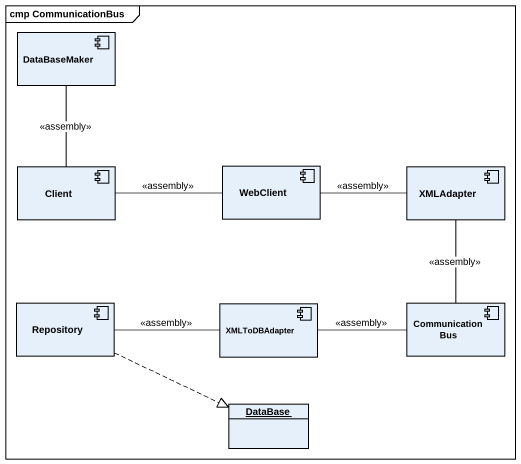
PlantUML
@startuml
mainframe cmp CommunicationBus
allowmixing
hide circle
hide empty members
component DataBaseMaker
component Client
component WebClient
component XMLAdapter
component Repository
component XMLToDBAdapter
component "Communication Bus" as Communication_Bus
object "DataBase" as DataBase_
Client -up- DataBaseMaker : <<assembly>>
WebClient -left- Client : <<assembly>>
XMLAdapter -left- WebClient : <<assembly>>
Repository .right.|> DataBase_
XMLToDBAdapter -left- Repository : <<assembly>>
Communication_Bus -up- XMLAdapter : <<assembly>>
Communication_Bus -left- XMLToDBAdapter : <<assembly>>
@enduml
